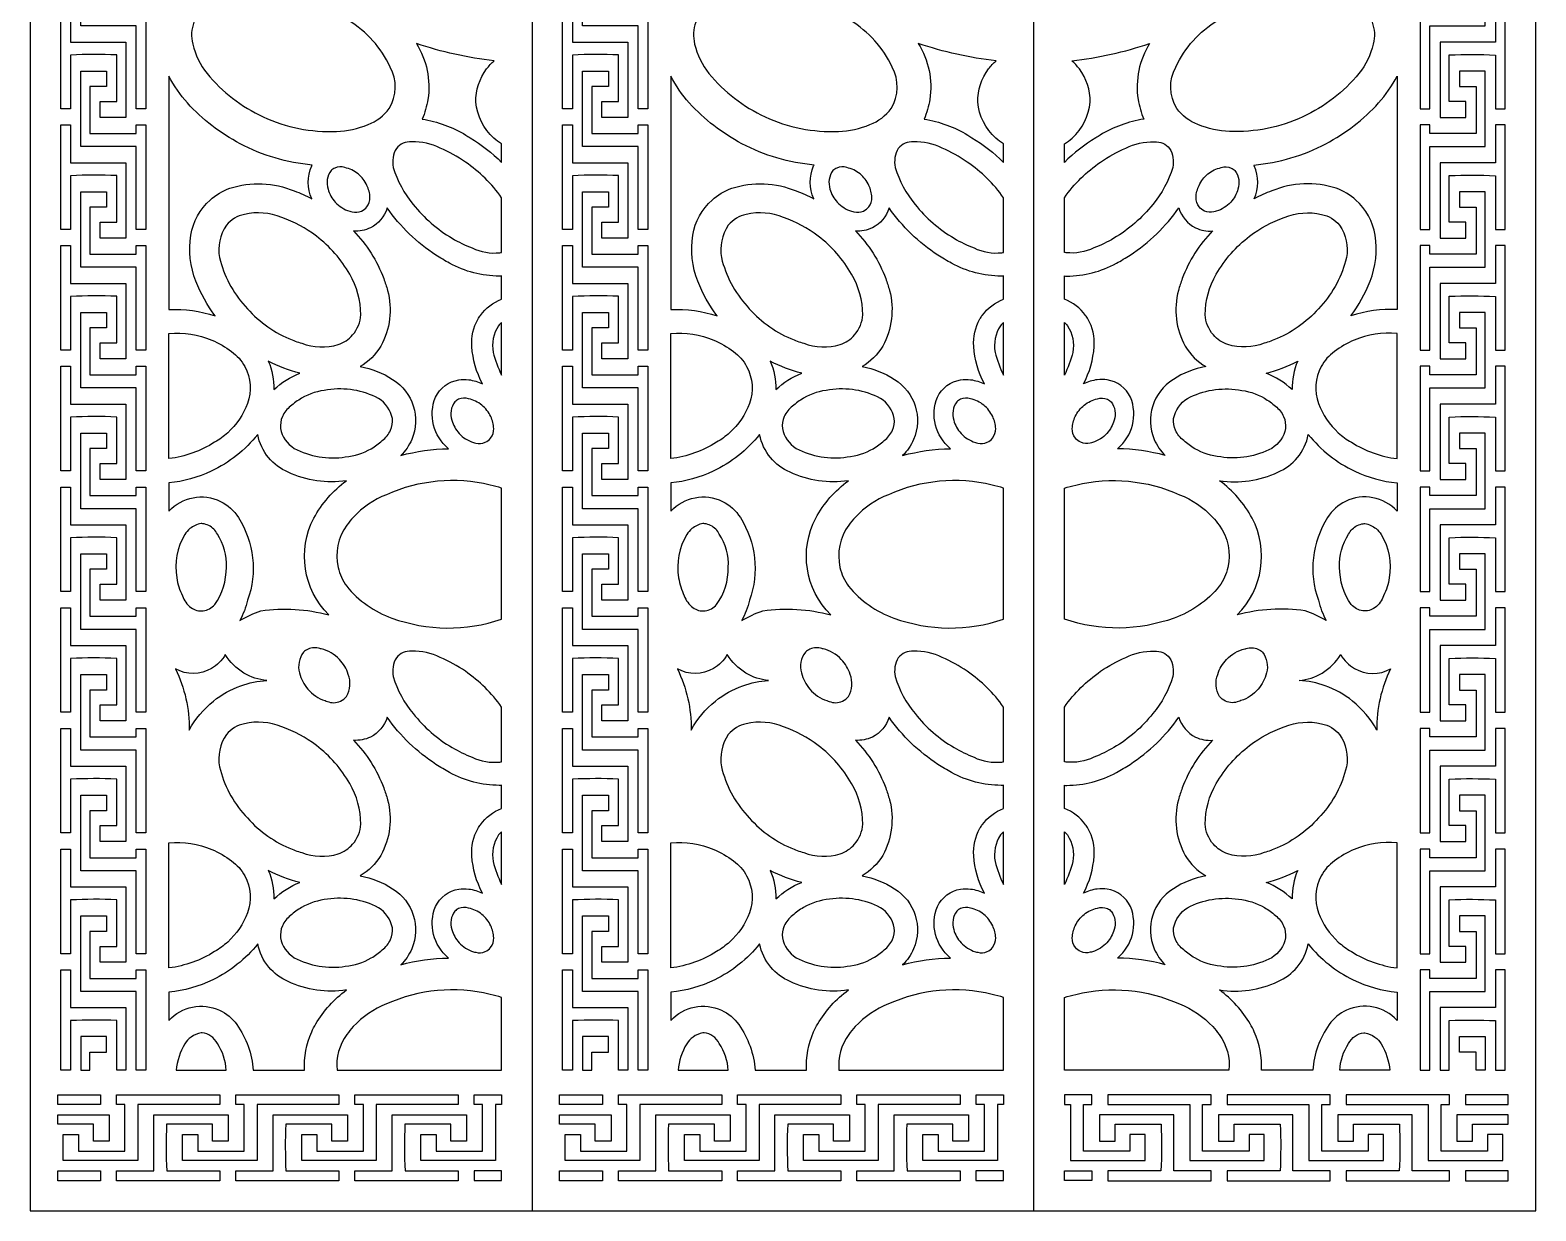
# Model space of a CAD drawing. Header units: millimetres. Extents: x -330 to 660, y -1000 to 1000.
# Drawn here: x -330 to 660, y -1000 to -224 of the extents above; entities that cross this region are included whole.
import ezdxf

# ---------------------------------------------------------------- set-up
doc = ezdxf.new("R2010")
doc.units = ezdxf.units.MM
doc.layers.add('Default', color=70, linetype='Continuous')

msp = doc.modelspace()

# ---------------------------------------------------------------- linework, layer by layer
at = {"layer": 'Default'}
for p, q in [((0, 1000), (0, -1000)), ((330, -1000), (330, 1000))]:
    msp.add_line(p, q, dxfattribs=at)
for points in [[(330, -1000), (660, -1000), (660, 1000), (330, 1000), (0, 1000), (-330, 1000), (-330, -1000), (0, -1000)], [(-296.75, -206.8), (-296.75, -171.37), (-279.73, -171.37), (-279.73, -181.56), (-290.69, -181.56), (-290.69, -212.44), (-260.31, -212.44), (-260.31, -206.8), (-253.95, -206.8), (-253.95, -275.54), (-260.31, -275.54), (-260.31, -221.03), (-296.75, -221.03)], [(33.25, -206.8), (33.25, -171.37), (50.27, -171.37), (50.27, -181.56), (39.31, -181.56), (39.31, -212.44), (69.69, -212.44), (69.69, -206.8), (76.05, -206.8), (76.05, -275.54), (69.69, -275.54), (69.69, -221.03), (33.25, -221.03)], [(626.75, -206.8), (626.75, -171.37), (609.73, -171.37), (609.73, -181.56), (620.69, -181.56), (620.69, -212.44), (590.31, -212.44), (590.31, -206.8), (583.95, -206.8), (583.95, -275.54), (590.31, -275.54), (590.31, -221.03), (626.75, -221.03)], [(-290.69, -291.78), (-260.31, -291.78), (-260.31, -286.14), (-253.95, -286.14), (-253.95, -354.88), (-260.31, -354.89), (-260.31, -300.37), (-296.75, -300.37), (-296.75, -250.71), (-279.73, -250.71), (-279.73, -260.9), (-290.69, -260.9)], [(39.31, -291.78), (69.69, -291.78), (69.69, -286.14), (76.05, -286.14), (76.05, -354.88), (69.69, -354.89), (69.69, -300.37), (33.25, -300.37), (33.25, -250.71), (50.27, -250.71), (50.27, -260.9), (39.31, -260.9)], [(620.69, -291.78), (590.31, -291.78), (590.31, -286.14), (583.95, -286.14), (583.95, -354.88), (590.31, -354.89), (590.31, -300.37), (626.75, -300.37), (626.75, -250.71), (609.73, -250.71), (609.73, -260.9), (620.69, -260.9)], [(-296.75, -444.82), (-296.75, -409.4), (-279.73, -409.4), (-279.73, -419.58), (-290.69, -419.58), (-290.69, -450.46), (-260.31, -450.46), (-260.31, -444.82), (-253.95, -444.82), (-253.95, -513.56), (-260.31, -513.56), (-260.31, -459.05), (-296.75, -459.05)], [(33.25, -444.82), (33.25, -409.4), (50.27, -409.4), (50.27, -419.58), (39.31, -419.58), (39.31, -450.46), (69.69, -450.46), (69.69, -444.82), (76.05, -444.82), (76.05, -513.56), (69.69, -513.56), (69.69, -459.05), (33.25, -459.05)], [(626.75, -444.82), (626.75, -409.4), (609.73, -409.4), (609.73, -419.58), (620.69, -419.58), (620.69, -450.46), (590.31, -450.46), (590.31, -444.82), (583.95, -444.82), (583.95, -513.56), (590.31, -513.56), (590.31, -459.05), (626.75, -459.05)], [(-296.75, -603.5), (-296.75, -568.08), (-279.73, -568.08), (-279.73, -578.26), (-290.69, -578.26), (-290.69, -609.15), (-260.31, -609.15), (-260.31, -603.5), (-253.95, -603.5), (-253.95, -672.24), (-260.31, -672.25), (-260.31, -617.74), (-296.75, -617.74)], [(33.25, -603.5), (33.25, -568.08), (50.27, -568.08), (50.27, -578.26), (39.31, -578.26), (39.31, -609.15), (69.69, -609.15), (69.69, -603.5), (76.05, -603.5), (76.05, -672.24), (69.69, -672.25), (69.69, -617.74), (33.25, -617.74)], [(626.75, -603.5), (626.75, -568.08), (609.73, -568.08), (609.73, -578.26), (620.69, -578.26), (620.69, -609.15), (590.31, -609.15), (590.31, -603.5), (583.95, -603.5), (583.95, -672.24), (590.31, -672.25), (590.31, -617.74), (626.75, -617.74)], [(-296.75, -682.84), (-296.75, -647.42), (-279.73, -647.42), (-279.73, -657.6), (-290.69, -657.6), (-290.69, -688.48), (-260.31, -688.48), (-260.31, -682.84), (-253.95, -682.84), (-253.95, -751.58), (-260.31, -751.58), (-260.31, -697.07), (-296.75, -697.07)], [(33.25, -682.84), (33.25, -647.42), (50.27, -647.42), (50.27, -657.6), (39.31, -657.6), (39.31, -688.48), (69.69, -688.48), (69.69, -682.84), (76.05, -682.84), (76.05, -751.58), (69.69, -751.58), (69.69, -697.07), (33.25, -697.07)], [(626.75, -682.84), (626.75, -647.42), (609.73, -647.42), (609.73, -657.6), (620.69, -657.6), (620.69, -688.48), (590.31, -688.48), (590.31, -682.84), (583.95, -682.84), (583.95, -751.58), (590.31, -751.58), (590.31, -697.07), (626.75, -697.07)], [(-290.69, -767.82), (-260.31, -767.82), (-260.31, -762.18), (-253.95, -762.18), (-253.95, -830.92), (-260.31, -830.93), (-260.31, -776.41), (-296.75, -776.41), (-296.75, -726.75), (-279.73, -726.75), (-279.73, -736.94), (-290.69, -736.94)], [(39.31, -767.82), (69.69, -767.82), (69.69, -762.18), (76.05, -762.18), (76.05, -830.92), (69.69, -830.93), (69.69, -776.41), (33.25, -776.41), (33.25, -726.75), (50.27, -726.75), (50.27, -736.94), (39.31, -736.94)], [(620.69, -767.82), (590.31, -767.82), (590.31, -762.18), (583.95, -762.18), (583.95, -830.92), (590.31, -830.93), (590.31, -776.41), (626.75, -776.41), (626.75, -726.75), (609.73, -726.75), (609.73, -736.94), (620.69, -736.94)], [(-290.69, -907.58), (-290.69, -895.62), (-279.73, -895.62), (-279.73, -885.44), (-296.75, -885.44), (-296.75, -907.58)], [(39.31, -907.58), (39.31, -895.62), (50.27, -895.62), (50.27, -885.44), (33.25, -885.44), (33.25, -907.58)], [(620.69, -907.58), (620.69, -895.62), (609.73, -895.62), (609.73, -885.44), (626.75, -885.44), (626.75, -907.58)], [(-311.85, -930.08), (-311.85, -923.64), (-283.66, -923.64), (-283.66, -930.08)], [(-194.83, -966.98), (-229.82, -966.98), (-229.82, -949.74), (-219.76, -949.74), (-219.76, -960.84), (-189.26, -960.84), (-189.26, -930.08), (-194.83, -930.08), (-194.83, -923.64), (-126.93, -923.64), (-126.93, -930.08), (-180.77, -930.08), (-180.77, -966.98)], [(-20, -923.64), (-20, -930.08), (-24.04, -930.08), (-24.04, -966.98), (-38.1, -966.98), (-73.09, -966.98), (-73.09, -949.74), (-63.03, -949.74), (-63.03, -960.84), (-32.53, -960.84), (-32.53, -930.08), (-38.1, -930.08), (-38.1, -923.64)], [(18.15, -930.08), (18.15, -923.64), (46.34, -923.64), (46.34, -930.08)], [(135.17, -966.98), (100.18, -966.98), (100.18, -949.74), (110.24, -949.74), (110.24, -960.84), (140.74, -960.84), (140.74, -930.08), (135.17, -930.08), (135.17, -923.64), (203.07, -923.64), (203.07, -930.08), (149.23, -930.08), (149.23, -966.98)], [(310, -923.64), (310, -930.08), (305.96, -930.08), (305.96, -966.98), (291.9, -966.98), (256.91, -966.98), (256.91, -949.74), (266.97, -949.74), (266.97, -960.84), (297.47, -960.84), (297.47, -930.08), (291.9, -930.08), (291.9, -923.64)], [(350, -923.64), (350, -930.08), (354.04, -930.08), (354.04, -966.98), (368.1, -966.98), (403.09, -966.98), (403.09, -949.74), (393.03, -949.74), (393.03, -960.84), (362.53, -960.84), (362.53, -930.08), (368.1, -930.08), (368.1, -923.64)], [(524.83, -966.98), (559.82, -966.98), (559.82, -949.74), (549.76, -949.74), (549.76, -960.84), (519.26, -960.84), (519.26, -930.08), (524.83, -930.08), (524.83, -923.64), (456.93, -923.64), (456.93, -930.08), (510.77, -930.08), (510.77, -966.98)], [(641.85, -930.08), (641.85, -923.64), (613.66, -923.64), (613.66, -930.08)], [(-311.85, -943.01), (-311.85, -936.81), (-278.08, -936.81), (-278.08, -954.11), (-288.43, -954.11), (-288.43, -943.01)], [(18.15, -943.01), (18.15, -936.81), (51.92, -936.81), (51.92, -954.11), (41.57, -954.11), (41.57, -943.01)], [(641.85, -943.01), (641.85, -936.81), (608.08, -936.81), (608.08, -954.11), (618.43, -954.11), (618.43, -943.01)], [(-311.85, -980.26), (-311.85, -973.71), (-283.66, -973.71), (-283.66, -980.26)], [(-20, -973.71), (-38.11, -973.71), (-38.11, -980), (-20, -980), (-20, -973.92)], [(18.15, -980.26), (18.15, -973.71), (46.34, -973.71), (46.34, -980.26)], [(310, -973.71), (291.89, -973.71), (291.89, -980), (310, -980), (310, -973.92)], [(350, -973.71), (368.11, -973.71), (368.11, -980), (350, -980), (350, -973.92)], [(641.85, -980.26), (641.85, -973.71), (613.66, -973.71), (613.66, -980.26)]]:
    msp.add_lwpolyline(points, close=True, dxfattribs=at)
for points in [[(-303.4, -206.8), (-303.4, -231.63), (-266.96, -231.63), (-266.96, -281.19), (-284.04, -281.19), (-284.04, -270.72), (-273.08, -270.72), (-273.08, -240.12, 0.023688), (-303.4, -240.22), (-303.4, -275.54), (-309.87, -275.54), (-309.87, -206.8)], [(-222.32, -218.5, 0.147792), (-223.12, -232.95, 0.10963), (-213.67, -252.38, 0.111662), (-176.82, -280.77, 0.119361), (-128.52, -290.41, 0.085934), (-107.82, -285.92, 0.140588), (-93.89, -275.37, 0.265152), (-93.18, -248.06, 0.144246), (-120.67, -217.4, 0.191064), (-195.11, -199.94, 0.159096), (-218.4, -212, 0.083826)], [(26.6, -206.8), (26.6, -231.63), (63.04, -231.63), (63.04, -281.19), (45.96, -281.19), (45.96, -270.72), (56.92, -270.72), (56.92, -240.12, 0.023688), (26.6, -240.22), (26.6, -275.54), (20.13, -275.54), (20.13, -206.8)], [(107.68, -218.5, 0.147792), (106.88, -232.95, 0.10963), (116.33, -252.38, 0.111662), (153.18, -280.77, 0.119361), (201.48, -290.41, 0.085934), (222.18, -285.92, 0.140588), (236.11, -275.37, 0.265152), (236.82, -248.06, 0.144246), (209.33, -217.4, 0.191064), (134.89, -199.94, 0.159096), (111.6, -212, 0.083826)], [(552.32, -218.5, -0.147792), (553.12, -232.95, -0.10963), (543.67, -252.38, -0.111662), (506.82, -280.77, -0.119361), (458.52, -290.41, -0.085934), (437.82, -285.92, -0.140588), (423.89, -275.37, -0.265152), (423.18, -248.06, -0.144246), (450.67, -217.4, -0.191064), (525.11, -199.94, -0.159096), (548.4, -212, -0.083826)], [(633.4, -206.8), (633.4, -231.63), (596.96, -231.63), (596.96, -281.19), (614.04, -281.19), (614.04, -270.72), (603.08, -270.72), (603.08, -240.12, -0.023688), (633.4, -240.22), (633.4, -275.54), (639.87, -275.54), (639.87, -206.8)], [(-20, -298.54, -0.044932), (-25.06, -294.81, -0.191412), (-36.93, -271.16, -0.166165), (-29.84, -249.31, -0.051539), (-24.88, -243.95, -0.054096), (-76.07, -232.59, -0.180954), (-68.49, -269.35, -0.063272), (-72.26, -282.36, -0.098901), (-43.46, -292.86, 0.011905), (-40.74, -294.52, -0.061138), (-20, -310.73)], [(310, -298.54, -0.044932), (304.94, -294.81, -0.191412), (293.07, -271.16, -0.166165), (300.16, -249.31, -0.051539), (305.12, -243.95, -0.054096), (253.93, -232.59, -0.180954), (261.51, -269.35, -0.063272), (257.74, -282.36, -0.098901), (286.54, -292.86, 0.011905), (289.26, -294.52, -0.061138), (310, -310.73)], [(350, -298.54, 0.044932), (355.06, -294.81, 0.191412), (366.93, -271.16, 0.166165), (359.84, -249.31, 0.051539), (354.88, -243.95, 0.054096), (406.07, -232.59, 0.180954), (398.49, -269.35, 0.063272), (402.26, -282.36, 0.098901), (373.46, -292.86, -0.011905), (370.74, -294.52, 0.061138), (350, -310.73)], [(-144.53, -312.49, -0.098971), (-191.98, -298.46, -0.086372), (-226.61, -271.7, -0.063307), (-238.69, -254.11), (-238.69, -407.46, -0.09385), (-208.29, -411.68, -0.072336), (-220.95, -388.92, -0.134119), (-224.31, -358.62, -0.170366), (-211.68, -335.5, -0.096821), (-198.72, -327.72, -0.176711), (-156.38, -329.46, -0.034327), (-144.81, -334.69, -0.209109), (-144.85, -313.08, -0.017416)], [(185.47, -312.49, -0.098971), (138.02, -298.46, -0.086372), (103.39, -271.7, -0.063307), (91.31, -254.11), (91.31, -407.46, -0.09385), (121.71, -411.68, -0.072336), (109.05, -388.92, -0.134119), (105.69, -358.62, -0.170366), (118.32, -335.5, -0.096821), (131.28, -327.72, -0.176711), (173.62, -329.46, -0.034327), (185.19, -334.69, -0.209109), (185.15, -313.08, -0.017416)], [(474.53, -312.49, 0.098971), (521.98, -298.46, 0.086372), (556.61, -271.7, 0.063307), (568.69, -254.11), (568.69, -407.46, 0.09385), (538.29, -411.68, 0.072336), (550.95, -388.92, 0.134119), (554.31, -358.62, 0.170366), (541.68, -335.5, 0.096821), (528.72, -327.72, 0.176711), (486.38, -329.46, 0.034327), (474.81, -334.69, 0.209109), (474.85, -313.08, 0.017416)], [(-303.4, -286.14), (-303.4, -310.97), (-266.96, -310.97), (-266.96, -360.53), (-284.04, -360.53), (-284.04, -350.06), (-273.08, -350.06), (-273.08, -319.46, 0.024201), (-303.4, -319.56), (-303.4, -354.89), (-309.87, -354.89), (-309.87, -286.14)], [(26.6, -286.14), (26.6, -310.97), (63.04, -310.97), (63.04, -360.53), (45.96, -360.53), (45.96, -350.06), (56.92, -350.06), (56.92, -319.46, 0.024201), (26.6, -319.56), (26.6, -354.89), (20.13, -354.89), (20.13, -286.14)], [(633.4, -286.14), (633.4, -310.97), (596.96, -310.97), (596.96, -360.53), (614.04, -360.53), (614.04, -350.06), (603.08, -350.06), (603.08, -319.46, -0.024201), (633.4, -319.56), (633.4, -354.89), (639.87, -354.89), (639.87, -286.14)], [(-20, -333.97, 0.088052), (-43.82, -310.51, 0.049457), (-60.31, -301.44, 0.130043), (-79.18, -297.32, 0.250963), (-89.2, -301.61, 0.187928), (-91.21, -314.02, 0.102969), (-78.13, -338.34, 0.093137), (-52.49, -360.66, 0.039587), (-39.4, -367, 0.141277), (-21.13, -370.14, 0.024424), (-20, -370.01)], [(310, -333.97, 0.088052), (286.18, -310.51, 0.049457), (269.69, -301.44, 0.130043), (250.82, -297.32, 0.250963), (240.8, -301.61, 0.187928), (238.79, -314.02, 0.102969), (251.87, -338.34, 0.093137), (277.51, -360.66, 0.039587), (290.6, -367, 0.141277), (308.87, -370.14, 0.024424), (310, -370.01)], [(350, -333.97, -0.088052), (373.82, -310.51, -0.049457), (390.31, -301.44, -0.130043), (409.18, -297.32, -0.250963), (419.2, -301.61, -0.187928), (421.21, -314.02, -0.102969), (408.13, -338.34, -0.093137), (382.49, -360.66, -0.039587), (369.4, -367, -0.141277), (351.13, -370.14, -0.024424), (350, -370.01)], [(-132.15, -316.15, 0.242525), (-134.1, -328.3, 0.118196), (-129.33, -336.92, 0.136033), (-119.9, -342.84, 0.019584), (-118.33, -343.24, 0.172847), (-112.12, -342.74, 0.119809), (-108.61, -340.01, 0.177657), (-106.54, -333.74, 0.095813), (-108.52, -325.85, 0.114073), (-114.36, -318.36, 0.118195), (-123.12, -314.16, 0.189958), (-129.64, -314.47, 0.084166)], [(197.85, -316.15, 0.242525), (195.9, -328.3, 0.118196), (200.67, -336.92, 0.136033), (210.1, -342.84, 0.019584), (211.67, -343.24, 0.172847), (217.88, -342.74, 0.119809), (221.39, -340.01, 0.177657), (223.46, -333.74, 0.095813), (221.48, -325.85, 0.114073), (215.64, -318.36, 0.118195), (206.88, -314.16, 0.189958), (200.36, -314.47, 0.084166)], [(462.15, -316.15, -0.242525), (464.1, -328.3, -0.118196), (459.33, -336.92, -0.136033), (449.9, -342.84, -0.019584), (448.33, -343.24, -0.172847), (442.12, -342.74, -0.119809), (438.61, -340.01, -0.177657), (436.54, -333.74, -0.095813), (438.52, -325.85, -0.114073), (444.36, -318.36, -0.118195), (453.12, -314.16, -0.189958), (459.64, -314.47, -0.084166)], [(-296.75, -379.71), (-296.75, -330.06, -0.000576), (-279.73, -330.05), (-279.73, -340.24), (-290.69, -340.24), (-290.69, -371.12), (-260.31, -371.12), (-260.31, -365.48), (-253.95, -365.47), (-253.95, -434.22), (-260.31, -434.22), (-260.31, -379.72)], [(33.25, -379.71), (33.25, -330.06, -0.000576), (50.27, -330.05), (50.27, -340.24), (39.31, -340.24), (39.31, -371.12), (69.69, -371.12), (69.69, -365.48), (76.05, -365.47), (76.05, -434.22), (69.69, -434.22), (69.69, -379.72)], [(626.75, -379.71), (626.75, -330.06, 0.000576), (609.73, -330.05), (609.73, -340.24), (620.69, -340.24), (620.69, -371.12), (590.31, -371.12), (590.31, -365.48), (583.95, -365.47), (583.95, -434.22), (590.31, -434.22), (590.31, -379.72)], [(-200.99, -352.05, 0.194216), (-205.46, -373.38, 0.125367), (-188.66, -405.22, 0.11575), (-159.82, -426.61, 0.028568), (-151.37, -429.7, 0.169105), (-127.46, -430.49, 0.132815), (-117.97, -424.16, 0.165425), (-112.52, -410.88, 0.129819), (-119.89, -384.29, 0.101469), (-141.81, -359.26, 0.079142), (-164.61, -347.06, 0.160211), (-189.15, -344.97, 0.171787)], [(-20, -385.44, -0.014234), (-21.51, -385.49, -0.126698), (-54.16, -377.1, -0.019652), (-63.21, -371.67, -0.094778), (-95.24, -340.74, -0.207663), (-106.23, -353.72, -0.136774), (-117.41, -355.83, -0.1045), (-97.49, -387.18, -0.024673), (-94.98, -394.94, -0.192577), (-99.46, -431.6, -0.122936), (-112.98, -445.03, -0.100902), (-91.66, -453.42, -0.370491), (-79.13, -492.97, -0.10172), (-86.35, -503.42, -0.061015), (-54.91, -498.97, -0.326656), (-63.47, -465.07, -0.241656), (-48.2, -453.69, -0.074424), (-41.63, -453.63, -0.077704), (-32.58, -456.31, -0.106792), (-39.55, -431.79, -0.155267), (-35.48, -413.67, -0.024515), (-33.99, -411.36, -0.14692), (-20, -400.68)], [(129.01, -352.05, 0.194216), (124.54, -373.38, 0.125367), (141.34, -405.22, 0.11575), (170.18, -426.61, 0.028568), (178.63, -429.7, 0.169105), (202.54, -430.49, 0.132815), (212.03, -424.16, 0.165425), (217.48, -410.88, 0.129819), (210.11, -384.29, 0.101469), (188.19, -359.26, 0.079142), (165.39, -347.06, 0.160211), (140.85, -344.97, 0.171787)], [(310, -385.44, -0.014234), (308.49, -385.49, -0.126698), (275.84, -377.1, -0.019652), (266.79, -371.67, -0.094778), (234.76, -340.74, -0.207663), (223.77, -353.72, -0.136774), (212.59, -355.83, -0.1045), (232.51, -387.18, -0.024673), (235.02, -394.94, -0.192577), (230.54, -431.6, -0.122936), (217.02, -445.03, -0.100902), (238.34, -453.42, -0.370491), (250.87, -492.97, -0.10172), (243.65, -503.42, -0.061015), (275.09, -498.97, -0.326656), (266.53, -465.07, -0.241656), (281.8, -453.69, -0.074424), (288.37, -453.63, -0.077704), (297.42, -456.31, -0.106792), (290.45, -431.79, -0.155267), (294.52, -413.67, -0.024515), (296.01, -411.36, -0.14692), (310, -400.68)], [(350, -385.44, 0.014234), (351.51, -385.49, 0.126698), (384.16, -377.1, 0.019652), (393.21, -371.67, 0.094778), (425.24, -340.74, 0.207663), (436.23, -353.72, 0.136774), (447.41, -355.83, 0.1045), (427.49, -387.18, 0.024673), (424.98, -394.94, 0.192577), (429.46, -431.6, 0.122936), (442.98, -445.03, 0.100902), (421.66, -453.42, 0.370491), (409.13, -492.97, 0.10172), (416.35, -503.42, 0.061015), (384.91, -498.97, 0.326656), (393.47, -465.07, 0.241656), (378.2, -453.69, 0.074424), (371.63, -453.63, 0.077704), (362.58, -456.31, 0.106792), (369.55, -431.79, 0.155267), (365.48, -413.67, 0.024515), (363.99, -411.36, 0.14692), (350, -400.68)], [(530.99, -352.05, -0.194216), (535.46, -373.38, -0.125367), (518.66, -405.22, -0.11575), (489.82, -426.61, -0.028568), (481.37, -429.7, -0.169105), (457.46, -430.49, -0.132815), (447.97, -424.16, -0.165425), (442.52, -410.88, -0.129819), (449.89, -384.29, -0.101469), (471.81, -359.26, -0.079142), (494.61, -347.06, -0.160211), (519.15, -344.97, -0.171787)], [(-303.4, -365.47), (-303.4, -390.3), (-266.96, -390.3), (-266.96, -439.87, -0.00025), (-284.04, -439.87), (-284.04, -429.4), (-273.08, -429.4), (-273.08, -398.8, 0.024201), (-303.4, -398.9), (-303.4, -434.22), (-309.87, -434.22), (-309.87, -365.48)], [(26.6, -365.47), (26.6, -390.3), (63.04, -390.3), (63.04, -439.87, -0.00025), (45.96, -439.87), (45.96, -429.4), (56.92, -429.4), (56.92, -398.8, 0.024201), (26.6, -398.9), (26.6, -434.22), (20.13, -434.22), (20.13, -365.48)], [(633.4, -365.47), (633.4, -390.3), (596.96, -390.3), (596.96, -439.87, 0.00025), (614.04, -439.87), (614.04, -429.4), (603.08, -429.4), (603.08, -398.8, -0.024201), (633.4, -398.9), (633.4, -434.22), (639.87, -434.22), (639.87, -365.48)], [(-238.69, -505.51), (-238.69, -423.3, -0.121075), (-210.56, -427.64, -0.062765), (-197.52, -435.11, -0.11205), (-188.89, -444.97, -0.212071), (-187.01, -469.24, -0.119255), (-200.07, -488.47, -0.054221), (-208.7, -494.73, -0.109384)], [(-20, -416.07, 0.043918), (-22.05, -418.1, 0.19179), (-25.54, -435.63, 0.052964), (-20, -450.65)], [(91.31, -505.51), (91.31, -423.3, -0.121075), (119.44, -427.64, -0.062765), (132.48, -435.11, -0.11205), (141.11, -444.97, -0.212071), (142.99, -469.24, -0.119255), (129.93, -488.47, -0.054221), (121.3, -494.73, -0.109384)], [(310, -416.07, 0.043918), (307.95, -418.1, 0.19179), (304.46, -435.63, 0.052964), (310, -450.65)], [(350, -416.07, -0.043918), (352.05, -418.1, -0.19179), (355.54, -435.63, -0.052964), (350, -450.65)], [(568.69, -505.51), (568.69, -423.3, 0.121075), (540.56, -427.64, 0.062765), (527.52, -435.11, 0.11205), (518.89, -444.97, 0.212071), (517.01, -469.24, 0.119255), (530.07, -488.47, 0.054221), (538.7, -494.73, 0.109384)], [(-303.4, -444.82), (-303.4, -469.65), (-266.96, -469.65), (-266.96, -519.21), (-284.04, -519.21), (-284.04, -508.74), (-273.08, -508.74), (-273.08, -478.14, 0.023688), (-303.4, -478.24), (-303.4, -513.56), (-309.87, -513.56), (-309.87, -444.82)], [(-169.72, -460.16, -0.094355), (-152.71, -449.31, -0.060994), (-173.4, -441.39, -0.108226)], [(26.6, -444.82), (26.6, -469.65), (63.04, -469.65), (63.04, -519.21), (45.96, -519.21), (45.96, -508.74), (56.92, -508.74), (56.92, -478.14, 0.023688), (26.6, -478.24), (26.6, -513.56), (20.13, -513.56), (20.13, -444.82)], [(160.28, -460.16, -0.094355), (177.29, -449.31, -0.060994), (156.6, -441.39, -0.108226)], [(499.72, -460.16, 0.094355), (482.71, -449.31, 0.060994), (503.4, -441.39, 0.108226)], [(633.4, -444.82), (633.4, -469.65), (596.96, -469.65), (596.96, -519.21), (614.04, -519.21), (614.04, -508.74), (603.08, -508.74), (603.08, -478.14, -0.023688), (633.4, -478.24), (633.4, -513.56), (639.87, -513.56), (639.87, -444.82)], [(-91.81, -479.1, 0.204458), (-100.9, -465.94, 0.162115), (-134.46, -460.35, 0.109585), (-151.52, -465.78, 0.053714), (-158.73, -471.08, 0.136478), (-164.17, -477.89, 0.120787), (-165.43, -485.64, 0.204458), (-156.34, -498.79, 0.162115), (-122.78, -504.39, 0.109585), (-105.72, -498.95, 0.053714), (-98.52, -493.66, 0.136478), (-93.08, -486.84, 0.120787)], [(238.19, -479.1, 0.204458), (229.1, -465.94, 0.162115), (195.54, -460.35, 0.109585), (178.48, -465.78, 0.053714), (171.27, -471.08, 0.136478), (165.83, -477.89, 0.120787), (164.57, -485.64, 0.204458), (173.66, -498.79, 0.162115), (207.22, -504.39, 0.109585), (224.28, -498.95, 0.053714), (231.48, -493.66, 0.136478), (236.92, -486.84, 0.120787)], [(421.81, -479.1, -0.204458), (430.9, -465.94, -0.162115), (464.46, -460.35, -0.109585), (481.52, -465.78, -0.053714), (488.73, -471.08, -0.136478), (494.17, -477.89, -0.120787), (495.43, -485.64, -0.204458), (486.34, -498.79, -0.162115), (452.78, -504.39, -0.109585), (435.72, -498.95, -0.053714), (428.52, -493.66, -0.136478), (423.08, -486.84, -0.120787)], [(-50.77, -468.14, 0.242525), (-52.73, -480.29, 0.118196), (-47.95, -488.91, 0.136033), (-38.53, -494.82, 0.019584), (-36.95, -495.23, 0.172847), (-30.74, -494.73, 0.119809), (-27.23, -492, 0.177657), (-25.16, -485.73, 0.095813), (-27.14, -477.84, 0.114073), (-32.98, -470.35, 0.118195), (-41.74, -466.15, 0.189958), (-48.27, -466.46, 0.084166)], [(279.23, -468.14, 0.242525), (277.27, -480.29, 0.118196), (282.05, -488.91, 0.136033), (291.47, -494.82, 0.019584), (293.05, -495.23, 0.172847), (299.26, -494.73, 0.119809), (302.77, -492, 0.177657), (304.84, -485.73, 0.095813), (302.86, -477.84, 0.114073), (297.02, -470.35, 0.118195), (288.26, -466.15, 0.189958), (281.73, -466.46, 0.084166)], [(380.77, -468.14, -0.242525), (382.73, -480.29, -0.118196), (377.95, -488.91, -0.136033), (368.53, -494.82, -0.019584), (366.95, -495.23, -0.172847), (360.74, -494.73, -0.119809), (357.23, -492, -0.177657), (355.16, -485.73, -0.095813), (357.14, -477.84, -0.114073), (362.98, -470.35, -0.118195), (371.74, -466.15, -0.189958), (378.27, -466.46, -0.084166)], [(-296.75, -538.4), (-296.75, -488.74, -0.000576), (-279.73, -488.73), (-279.73, -498.92), (-290.69, -498.92), (-290.69, -529.81), (-260.31, -529.81), (-260.31, -524.16), (-253.95, -524.16), (-253.95, -592.91), (-260.31, -592.91), (-260.31, -538.4)], [(-238.69, -521.48), (-238.69, -540.01, -0.332697), (-204.88, -533.61, -0.141083), (-193.05, -544.29, -0.232388), (-187.02, -598.64, -0.064757), (-192.15, -611.96, -0.043105), (-178.32, -605.46, -0.100788), (-133.65, -608.22, -0.327801), (-143.48, -544.64, -0.109656), (-122.02, -520, -0.147461), (-160.32, -514.44, -0.12162), (-173.23, -504.82, -0.124515), (-180.37, -489.67, -0.11404), (-210.91, -513.74, -0.084549)], [(33.25, -538.4), (33.25, -488.74, -0.000576), (50.27, -488.73), (50.27, -498.92), (39.31, -498.92), (39.31, -529.81), (69.69, -529.81), (69.69, -524.16), (76.05, -524.16), (76.05, -592.91), (69.69, -592.91), (69.69, -538.4)], [(91.31, -521.48), (91.31, -540.01, -0.332697), (125.12, -533.61, -0.141083), (136.95, -544.29, -0.232388), (142.98, -598.64, -0.064757), (137.85, -611.96, -0.043105), (151.68, -605.46, -0.100788), (196.35, -608.22, -0.327801), (186.52, -544.64, -0.109656), (207.98, -520, -0.147461), (169.68, -514.44, -0.12162), (156.77, -504.82, -0.124515), (149.63, -489.67, -0.11404), (119.09, -513.74, -0.084549)], [(568.69, -521.48), (568.69, -540.01, 0.332697), (534.88, -533.61, 0.141083), (523.05, -544.29, 0.232388), (517.02, -598.64, 0.064757), (522.15, -611.96, 0.043105), (508.32, -605.46, 0.100788), (463.65, -608.22, 0.327801), (473.48, -544.64, 0.109656), (452.02, -520, 0.147461), (490.32, -514.44, 0.12162), (503.23, -504.82, 0.124515), (510.37, -489.67, 0.11404), (540.91, -513.74, 0.084549)], [(626.75, -538.4), (626.75, -488.74, 0.000576), (609.73, -488.73), (609.73, -498.92), (620.69, -498.92), (620.69, -529.81), (590.31, -529.81), (590.31, -524.16), (583.95, -524.16), (583.95, -592.91), (590.31, -592.91), (590.31, -538.4)], [(-303.4, -524.16), (-303.4, -548.99), (-266.96, -548.99), (-266.96, -598.55), (-284.04, -598.55), (-284.04, -588.08), (-273.08, -588.08), (-273.08, -557.48, 0.023688), (-303.4, -557.58), (-303.4, -592.9), (-309.87, -592.9), (-309.87, -524.15)], [(-20, -524.89, 0.023169), (-27.56, -522.86, 0.165577), (-95.72, -529.19, 0.113816), (-117.5, -544.1, 0.022271), (-121.78, -549.3, 0.218276), (-127.54, -577, 0.101805), (-121.87, -589.4, 0.134854), (-92.11, -610.31, 0.171423), (-20, -611.01)], [(26.6, -524.16), (26.6, -548.99), (63.04, -548.99), (63.04, -598.55), (45.96, -598.55), (45.96, -588.08), (56.92, -588.08), (56.92, -557.48, 0.023688), (26.6, -557.58), (26.6, -592.9), (20.13, -592.9), (20.13, -524.15)], [(310, -524.89, 0.023169), (302.44, -522.86, 0.165577), (234.28, -529.19, 0.113816), (212.5, -544.1, 0.022271), (208.22, -549.3, 0.218276), (202.46, -577, 0.101805), (208.13, -589.4, 0.134854), (237.89, -610.31, 0.171423), (310, -611.01)], [(350, -524.89, -0.023169), (357.56, -522.86, -0.165577), (425.72, -529.19, -0.113816), (447.5, -544.1, -0.022271), (451.78, -549.3, -0.218276), (457.54, -577, -0.101805), (451.87, -589.4, -0.134854), (422.11, -610.31, -0.171423), (350, -611.01)], [(633.4, -524.16), (633.4, -548.99), (596.96, -548.99), (596.96, -598.55), (614.04, -598.55), (614.04, -588.08), (603.08, -588.08), (603.08, -557.48, -0.023688), (633.4, -557.58), (633.4, -592.9), (639.87, -592.9), (639.87, -524.15)], [(-217.64, -548.21, 0.128624), (-224.91, -551.52, 0.080584), (-228.32, -555.35, 0.174202), (-233.63, -583.81, 0.072941), (-229.89, -595.65, 0.157247), (-224.23, -603.36, 0.069241), (-220.45, -605.36, 0.178405), (-212.11, -604.22, 0.090068), (-208.66, -601.48, 0.157708), (-200.98, -576.94, 0.161408), (-206.88, -555.2, 0.169343), (-212.58, -549.43, 0.080784), (-216.48, -548.28, 0.032237)], [(112.36, -548.21, 0.128624), (105.09, -551.52, 0.080584), (101.68, -555.35, 0.174202), (96.37, -583.81, 0.072941), (100.11, -595.65, 0.157247), (105.77, -603.36, 0.069241), (109.55, -605.36, 0.178405), (117.89, -604.22, 0.090068), (121.34, -601.48, 0.157708), (129.02, -576.94, 0.161408), (123.12, -555.2, 0.169343), (117.42, -549.43, 0.080784), (113.52, -548.28, 0.032237)], [(547.64, -548.21, -0.128624), (554.91, -551.52, -0.080584), (558.32, -555.35, -0.174202), (563.63, -583.81, -0.072941), (559.89, -595.65, -0.157247), (554.23, -603.36, -0.069241), (550.45, -605.36, -0.178405), (542.11, -604.22, -0.090068), (538.66, -601.48, -0.157708), (530.98, -576.94, -0.161408), (536.88, -555.2, -0.169343), (542.58, -549.43, -0.080784), (546.48, -548.28, -0.032237)], [(-303.4, -603.5), (-303.4, -628.32), (-266.96, -628.32), (-266.96, -677.89), (-284.04, -677.89), (-284.04, -667.42), (-273.08, -667.42), (-273.08, -636.82, 0.024201), (-303.4, -636.92), (-303.4, -672.24), (-309.87, -672.24), (-309.87, -603.49)], [(26.6, -603.5), (26.6, -628.32), (63.04, -628.32), (63.04, -677.89), (45.96, -677.89), (45.96, -667.42), (56.92, -667.42), (56.92, -636.82, 0.024201), (26.6, -636.92), (26.6, -672.24), (20.13, -672.24), (20.13, -603.49)], [(633.4, -603.5), (633.4, -628.32), (596.96, -628.32), (596.96, -677.89), (614.04, -677.89), (614.04, -667.42), (603.08, -667.42), (603.08, -636.82, -0.024201), (633.4, -636.92), (633.4, -672.24), (639.87, -672.24), (639.87, -603.49)], [(-150.26, -632.76, 0.235581), (-152.89, -646.39, 0.117325), (-147.35, -657.04, 0.134991), (-136.1, -664.6, 0.01564), (-134.58, -665.05, 0.210589), (-125.92, -664.97, 0.11807), (-121.92, -661.86, 0.219847), (-120.83, -647.34, 0.114628), (-126.66, -637.51, 0.141262), (-138.58, -630.57, 0.008804), (-139.43, -630.37, 0.190705), (-147.28, -630.75, 0.083549)], [(-20, -668.77, 0.088053), (-43.83, -645.31, 0.049457), (-60.31, -636.24, 0.130043), (-79.18, -632.11, 0.250963), (-89.2, -636.41, 0.187928), (-91.21, -648.82, 0.102969), (-78.13, -673.14, 0.093137), (-52.49, -695.45, 0.039587), (-39.4, -701.8, 0.141277), (-21.13, -704.93, 0.024428), (-20, -704.8)], [(179.74, -632.76, 0.235581), (177.11, -646.39, 0.117325), (182.65, -657.04, 0.134991), (193.9, -664.6, 0.01564), (195.42, -665.05, 0.210589), (204.08, -664.97, 0.11807), (208.08, -661.86, 0.219847), (209.17, -647.34, 0.114628), (203.34, -637.51, 0.141262), (191.42, -630.57, 0.008804), (190.57, -630.37, 0.190705), (182.72, -630.75, 0.083549)], [(310, -668.77, 0.088053), (286.17, -645.31, 0.049457), (269.69, -636.24, 0.130043), (250.82, -632.11, 0.250963), (240.8, -636.41, 0.187928), (238.79, -648.82, 0.102969), (251.87, -673.14, 0.093137), (277.51, -695.45, 0.039587), (290.6, -701.8, 0.141277), (308.87, -704.93, 0.024428), (310, -704.8)], [(350, -668.77, -0.088053), (373.83, -645.31, -0.049457), (390.31, -636.24, -0.130043), (409.18, -632.11, -0.250963), (419.2, -636.41, -0.187928), (421.21, -648.82, -0.102969), (408.13, -673.14, -0.093137), (382.49, -695.45, -0.039587), (369.4, -701.8, -0.141277), (351.13, -704.93, -0.024428), (350, -704.8)], [(480.26, -632.76, -0.235581), (482.89, -646.39, -0.117325), (477.35, -657.04, -0.134991), (466.1, -664.6, -0.01564), (464.58, -665.05, -0.210589), (455.92, -664.97, -0.11807), (451.92, -661.86, -0.219847), (450.83, -647.34, -0.114628), (456.66, -637.51, -0.141262), (468.58, -630.57, -0.008804), (469.43, -630.37, -0.190705), (477.28, -630.75, -0.083549)], [(-201.66, -634.36, -0.132728), (-210.77, -643.44, -0.258843), (-234.46, -643.78, -0.117077), (-225.35, -683.98, -0.100616), (-209.43, -664.86, -0.083863), (-191.49, -654.85, -0.070956), (-174.47, -651.38, -0.110512), (-189.4, -646.44, -0.119296)], [(128.34, -634.36, -0.132728), (119.23, -643.44, -0.258843), (95.54, -643.78, -0.117077), (104.65, -683.98, -0.100616), (120.57, -664.86, -0.083863), (138.51, -654.85, -0.070956), (155.53, -651.38, -0.110512), (140.6, -646.44, -0.119296)], [(531.66, -634.36, 0.132728), (540.77, -643.44, 0.258843), (564.46, -643.78, 0.117077), (555.35, -683.98, 0.100616), (539.43, -664.86, 0.083863), (521.49, -654.85, 0.070956), (504.47, -651.38, 0.110512), (519.4, -646.44, 0.119296)], [(-303.4, -682.84), (-303.4, -707.67), (-266.96, -707.67), (-266.96, -757.23), (-284.04, -757.23), (-284.04, -746.76), (-273.08, -746.76), (-273.08, -716.16, 0.023688), (-303.4, -716.26), (-303.4, -751.58), (-309.87, -751.58), (-309.87, -682.84)], [(-200.99, -686.84, 0.194216), (-205.46, -708.18, 0.125367), (-188.66, -740.02, 0.11575), (-159.82, -761.41, 0.028568), (-151.37, -764.5, 0.169105), (-127.46, -765.28, 0.132815), (-117.97, -758.96, 0.165425), (-112.52, -745.68, 0.129819), (-119.89, -719.08, 0.101469), (-141.81, -694.05, 0.079142), (-164.61, -681.86, 0.160211), (-189.15, -679.77, 0.171787)], [(-20, -720.23, -0.014236), (-21.51, -720.28, -0.126698), (-54.16, -711.9, -0.019652), (-63.21, -706.46, -0.094778), (-95.24, -675.54, -0.207663), (-106.23, -688.51, -0.136774), (-117.41, -690.63, -0.1045), (-97.49, -721.98, -0.024673), (-94.98, -729.74, -0.192577), (-99.46, -766.4, -0.122936), (-112.98, -779.83, -0.100902), (-91.66, -788.22, -0.370491), (-79.13, -827.77, -0.10172), (-86.35, -838.21, -0.061015), (-54.91, -833.77, -0.326656), (-63.47, -799.86, -0.241656), (-48.21, -788.49, -0.074424), (-41.63, -788.43, -0.077704), (-32.58, -791.11, -0.106792), (-39.55, -766.58, -0.155267), (-35.48, -748.46, -0.024515), (-33.99, -746.16, -0.146922), (-20, -735.47)], [(26.6, -682.84), (26.6, -707.67), (63.04, -707.67), (63.04, -757.23), (45.96, -757.23), (45.96, -746.76), (56.92, -746.76), (56.92, -716.16, 0.023688), (26.6, -716.26), (26.6, -751.58), (20.13, -751.58), (20.13, -682.84)], [(129.01, -686.84, 0.194216), (124.54, -708.18, 0.125367), (141.34, -740.02, 0.11575), (170.18, -761.41, 0.028568), (178.63, -764.5, 0.169105), (202.54, -765.28, 0.132815), (212.03, -758.96, 0.165425), (217.48, -745.68, 0.129819), (210.11, -719.08, 0.101469), (188.19, -694.05, 0.079142), (165.39, -681.86, 0.160211), (140.85, -679.77, 0.171787)], [(310, -720.23, -0.014236), (308.49, -720.28, -0.126698), (275.84, -711.9, -0.019652), (266.79, -706.46, -0.094778), (234.76, -675.54, -0.207663), (223.77, -688.51, -0.136774), (212.59, -690.63, -0.1045), (232.51, -721.98, -0.024673), (235.02, -729.74, -0.192577), (230.54, -766.4, -0.122936), (217.02, -779.83, -0.100902), (238.34, -788.22, -0.370491), (250.87, -827.77, -0.10172), (243.65, -838.21, -0.061015), (275.09, -833.77, -0.326656), (266.53, -799.86, -0.241656), (281.79, -788.49, -0.074424), (288.37, -788.43, -0.077704), (297.42, -791.11, -0.106792), (290.45, -766.58, -0.155267), (294.52, -748.46, -0.024515), (296.01, -746.16, -0.146922), (310, -735.47)], [(350, -720.23, 0.014236), (351.51, -720.28, 0.126698), (384.16, -711.9, 0.019652), (393.21, -706.46, 0.094778), (425.24, -675.54, 0.207663), (436.23, -688.51, 0.136774), (447.41, -690.63, 0.1045), (427.49, -721.98, 0.024673), (424.98, -729.74, 0.192577), (429.46, -766.4, 0.122936), (442.98, -779.83, 0.100902), (421.66, -788.22, 0.370491), (409.13, -827.77, 0.10172), (416.35, -838.21, 0.061015), (384.91, -833.77, 0.326656), (393.47, -799.86, 0.241656), (378.21, -788.49, 0.074424), (371.63, -788.43, 0.077704), (362.58, -791.11, 0.106792), (369.55, -766.58, 0.155267), (365.48, -748.46, 0.024515), (363.99, -746.16, 0.146922), (350, -735.47)], [(530.99, -686.84, -0.194216), (535.46, -708.18, -0.125367), (518.66, -740.02, -0.11575), (489.82, -761.41, -0.028568), (481.37, -764.5, -0.169105), (457.46, -765.28, -0.132815), (447.97, -758.96, -0.165425), (442.52, -745.68, -0.129819), (449.89, -719.08, -0.101469), (471.81, -694.05, -0.079142), (494.61, -681.86, -0.160211), (519.15, -679.77, -0.171787)], [(633.4, -682.84), (633.4, -707.67), (596.96, -707.67), (596.96, -757.23), (614.04, -757.23), (614.04, -746.76), (603.08, -746.76), (603.08, -716.16, -0.023688), (633.4, -716.26), (633.4, -751.58), (639.87, -751.58), (639.87, -682.84)], [(-20, -750.87, 0.043922), (-22.05, -752.9, 0.19179), (-25.54, -770.42, 0.052966), (-20, -785.45)], [(310, -750.87, 0.043922), (307.95, -752.9, 0.19179), (304.46, -770.42, 0.052966), (310, -785.45)], [(350, -750.87, -0.043922), (352.05, -752.9, -0.19179), (355.54, -770.42, -0.052966), (350, -785.45)], [(-303.4, -762.18), (-303.4, -787.01), (-266.96, -787.01), (-266.96, -836.57), (-284.04, -836.57), (-284.04, -826.1), (-273.08, -826.1), (-273.08, -795.5, 0.024201), (-303.4, -795.61), (-303.4, -830.93), (-309.87, -830.93), (-309.87, -762.18)], [(-238.69, -840.31), (-238.69, -758.1, -0.121075), (-210.56, -762.44, -0.062765), (-197.52, -769.9, -0.11205), (-188.89, -779.77, -0.212071), (-187.01, -804.04, -0.119255), (-200.07, -823.26, -0.054221), (-208.7, -829.52, -0.109384)], [(26.6, -762.18), (26.6, -787.01), (63.04, -787.01), (63.04, -836.57), (45.96, -836.57), (45.96, -826.1), (56.92, -826.1), (56.92, -795.5, 0.024201), (26.6, -795.61), (26.6, -830.93), (20.13, -830.93), (20.13, -762.18)], [(91.31, -840.31), (91.31, -758.1, -0.121075), (119.44, -762.44, -0.062765), (132.48, -769.9, -0.11205), (141.11, -779.77, -0.212071), (142.99, -804.04, -0.119255), (129.93, -823.26, -0.054221), (121.3, -829.52, -0.109384)], [(568.69, -840.31), (568.69, -758.1, 0.121075), (540.56, -762.44, 0.062765), (527.52, -769.9, 0.11205), (518.89, -779.77, 0.212071), (517.01, -804.04, 0.119255), (530.07, -823.26, 0.054221), (538.7, -829.52, 0.109384)], [(633.4, -762.18), (633.4, -787.01), (596.96, -787.01), (596.96, -836.57), (614.04, -836.57), (614.04, -826.1), (603.08, -826.1), (603.08, -795.5, -0.024201), (633.4, -795.61), (633.4, -830.93), (639.87, -830.93), (639.87, -762.18)], [(-169.72, -794.95, -0.094355), (-152.71, -784.11, -0.060994), (-173.4, -776.19, -0.108226)], [(160.28, -794.95, -0.094355), (177.29, -784.11, -0.060994), (156.6, -776.19, -0.108226)], [(499.72, -794.95, 0.094355), (482.71, -784.11, 0.060994), (503.4, -776.19, 0.108226)], [(-91.81, -813.89, 0.204458), (-100.91, -800.74, 0.162115), (-134.47, -795.15, 0.109585), (-151.52, -800.58, 0.053714), (-158.73, -805.87, 0.136478), (-164.17, -812.69, 0.120787), (-165.43, -820.43, 0.204458), (-156.34, -833.59, 0.162115), (-122.78, -839.18, 0.109585), (-105.72, -833.75, 0.053714), (-98.52, -828.46, 0.136478), (-93.08, -821.64, 0.120787)], [(-50.77, -802.94, 0.242525), (-52.73, -815.09, 0.118196), (-47.95, -823.71, 0.136033), (-38.53, -829.62, 0.019584), (-36.95, -830.02, 0.172847), (-30.74, -829.53, 0.119809), (-27.23, -826.8, 0.177657), (-25.16, -820.52, 0.095813), (-27.14, -812.63, 0.114073), (-32.98, -805.14, 0.118195), (-41.74, -800.94, 0.189958), (-48.27, -801.25, 0.084166)], [(238.19, -813.89, 0.204458), (229.09, -800.74, 0.162115), (195.53, -795.15, 0.109585), (178.48, -800.58, 0.053714), (171.27, -805.87, 0.136478), (165.83, -812.69, 0.120787), (164.57, -820.43, 0.204458), (173.66, -833.59, 0.162115), (207.22, -839.18, 0.109585), (224.28, -833.75, 0.053714), (231.48, -828.46, 0.136478), (236.92, -821.64, 0.120787)], [(279.23, -802.94, 0.242525), (277.27, -815.09, 0.118196), (282.05, -823.71, 0.136033), (291.47, -829.62, 0.019584), (293.05, -830.02, 0.172847), (299.26, -829.53, 0.119809), (302.77, -826.8, 0.177657), (304.84, -820.52, 0.095813), (302.86, -812.63, 0.114073), (297.02, -805.14, 0.118195), (288.26, -800.94, 0.189958), (281.73, -801.25, 0.084166)], [(380.77, -802.94, -0.242525), (382.73, -815.09, -0.118196), (377.95, -823.71, -0.136033), (368.53, -829.62, -0.019584), (366.95, -830.02, -0.172847), (360.74, -829.53, -0.119809), (357.23, -826.8, -0.177657), (355.16, -820.52, -0.095813), (357.14, -812.63, -0.114073), (362.98, -805.14, -0.118195), (371.74, -800.94, -0.189958), (378.27, -801.25, -0.084166)], [(421.81, -813.89, -0.204458), (430.91, -800.74, -0.162115), (464.47, -795.15, -0.109585), (481.52, -800.58, -0.053714), (488.73, -805.87, -0.136478), (494.17, -812.69, -0.120787), (495.43, -820.43, -0.204458), (486.34, -833.59, -0.162115), (452.78, -839.18, -0.109585), (435.72, -833.75, -0.053714), (428.52, -828.46, -0.136478), (423.08, -821.64, -0.120787)], [(-253.95, -907.58), (-260.31, -907.58), (-260.31, -855.76), (-296.75, -855.75), (-296.75, -806.1, -0.000576), (-279.73, -806.09), (-279.73, -816.28), (-290.69, -816.28), (-290.69, -847.16), (-260.31, -847.16), (-260.31, -841.52), (-253.95, -841.52)], [(76.05, -907.58), (69.69, -907.58), (69.69, -855.76), (33.25, -855.75), (33.25, -806.1, -0.000576), (50.27, -806.09), (50.27, -816.28), (39.31, -816.28), (39.31, -847.16), (69.69, -847.16), (69.69, -841.52), (76.05, -841.52)], [(583.95, -907.58), (590.31, -907.58), (590.31, -855.76), (626.75, -855.75), (626.75, -806.1, 0.000576), (609.73, -806.09), (609.73, -816.28), (620.69, -816.28), (620.69, -847.16), (590.31, -847.16), (590.31, -841.52), (583.95, -841.52)], [(-149.53, -907.58, -0.119729), (-144.88, -882.33, -0.02785), (-142.18, -877.15, -0.10085), (-122.02, -854.79, -0.147454), (-160.32, -849.23, -0.119598), (-173.05, -839.83, -0.126558), (-180.37, -824.47, -0.111231), (-209.92, -848.09, -0.088044), (-238.69, -856.28), (-238.69, -874.81, -0.326651), (-205.46, -868.14, -0.128466), (-194.11, -877.5, -0.135577), (-183.29, -907.58)], [(180.47, -907.58, -0.119729), (185.12, -882.33, -0.02785), (187.82, -877.15, -0.10085), (207.98, -854.79, -0.147454), (169.68, -849.23, -0.119598), (156.95, -839.83, -0.126558), (149.63, -824.47, -0.111231), (120.08, -848.09, -0.088044), (91.31, -856.28), (91.31, -874.81, -0.326651), (124.54, -868.14, -0.128466), (135.89, -877.5, -0.135577), (146.71, -907.58)], [(479.53, -907.58, 0.119729), (474.88, -882.33, 0.02785), (472.18, -877.15, 0.10085), (452.02, -854.79, 0.147454), (490.32, -849.23, 0.119598), (503.05, -839.83, 0.126558), (510.37, -824.47, 0.111231), (539.92, -848.09, 0.088044), (568.69, -856.28), (568.69, -874.81, 0.326651), (535.46, -868.14, 0.128466), (524.11, -877.5, 0.135577), (513.29, -907.58)], [(-273.08, -907.58), (-273.08, -874.84, 0.024201), (-303.4, -874.94), (-303.4, -907.58), (-309.87, -907.58), (-309.87, -841.52), (-303.4, -841.52), (-303.4, -866.35), (-266.96, -866.35), (-266.96, -907.58)], [(56.92, -907.58), (56.92, -874.84, 0.024201), (26.6, -874.94), (26.6, -907.58), (20.13, -907.58), (20.13, -841.52), (26.6, -841.52), (26.6, -866.35), (63.04, -866.35), (63.04, -907.58)], [(603.08, -907.58), (603.08, -874.84, -0.024201), (633.4, -874.94), (633.4, -907.58), (639.87, -907.58), (639.87, -841.52), (633.4, -841.52), (633.4, -866.35), (596.96, -866.35), (596.96, -907.58)], [(-20, -859.69, 0.02317), (-27.56, -857.66, 0.165577), (-95.72, -863.98, 0.113816), (-117.5, -878.89, 0.022271), (-121.78, -884.1, 0.185575), (-128.21, -907.58), (-20, -907.58)], [(310, -859.69, 0.02317), (302.44, -857.66, 0.165577), (234.28, -863.98, 0.113816), (212.5, -878.89, 0.022271), (208.22, -884.1, 0.185575), (201.79, -907.58), (310, -907.58)], [(350, -859.69, -0.02317), (357.56, -857.66, -0.165577), (425.72, -863.98, -0.113816), (447.5, -878.89, -0.022271), (451.78, -884.1, -0.185575), (458.21, -907.58), (350, -907.58)], [(-201, -907.58, 0.131903), (-206.88, -889.99, 0.133161), (-211.1, -885.09, 0.126775), (-216.85, -883.03, 0.021959), (-217.64, -883, 0.113537), (-224.16, -885.74, 0.095666), (-228.32, -890.14, 0.108319), (-233.97, -907.58)], [(129, -907.58, 0.131903), (123.12, -889.99, 0.133161), (118.9, -885.09, 0.126775), (113.15, -883.03, 0.021959), (112.36, -883, 0.113537), (105.84, -885.74, 0.095666), (101.68, -890.14, 0.108319), (96.03, -907.58)], [(531, -907.58, -0.131903), (536.88, -889.99, -0.133161), (541.1, -885.09, -0.126775), (546.85, -883.03, -0.021959), (547.64, -883, -0.113537), (554.16, -885.74, -0.095666), (558.32, -890.14, -0.108319), (563.97, -907.58)], [(-259.14, -966.98), (-308.18, -966.98, -0.000562), (-308.19, -949.74), (-298.13, -949.74), (-298.13, -960.84), (-267.62, -960.84), (-267.62, -930.08), (-273.2, -930.08), (-273.2, -923.64), (-205.3, -923.64), (-205.3, -930.08), (-259.13, -930.08)], [(-102.41, -966.98), (-151.45, -966.98, -0.000562), (-151.46, -949.74), (-141.4, -949.74), (-141.4, -960.84), (-110.89, -960.84), (-110.89, -930.08), (-116.47, -930.08), (-116.47, -923.64), (-48.57, -923.64), (-48.57, -930.08), (-102.4, -930.08)], [(70.86, -966.98), (21.82, -966.98, -0.000562), (21.81, -949.74), (31.87, -949.74), (31.87, -960.84), (62.38, -960.84), (62.38, -930.08), (56.8, -930.08), (56.8, -923.64), (124.7, -923.64), (124.7, -930.08), (70.87, -930.08)], [(227.59, -966.98), (178.55, -966.98, -0.000562), (178.54, -949.74), (188.6, -949.74), (188.6, -960.84), (219.11, -960.84), (219.11, -930.08), (213.53, -930.08), (213.53, -923.64), (281.43, -923.64), (281.43, -930.08), (227.6, -930.08)], [(432.41, -966.98), (481.45, -966.98, 0.000562), (481.46, -949.74), (471.4, -949.74), (471.4, -960.84), (440.89, -960.84), (440.89, -930.08), (446.47, -930.08), (446.47, -923.64), (378.57, -923.64), (378.57, -930.08), (432.4, -930.08)], [(589.14, -966.98), (638.18, -966.98, 0.000562), (638.19, -949.74), (628.13, -949.74), (628.13, -960.84), (597.62, -960.84), (597.62, -930.08), (603.2, -930.08), (603.2, -923.64), (535.3, -923.64), (535.3, -930.08), (589.13, -930.08)], [(-273.2, -973.71), (-248.68, -973.71), (-248.68, -936.81), (-199.72, -936.81, -0.000244), (-199.72, -954.11), (-210.07, -954.11), (-210.07, -943.01), (-240.28, -943.01, 0.023609), (-240.18, -973.71), (-205.3, -973.71), (-205.3, -980.26), (-273.2, -980.26)], [(-194.83, -973.71), (-170.31, -973.71), (-170.31, -936.81), (-121.35, -936.81), (-121.35, -954.11), (-131.7, -954.11), (-131.7, -943.01), (-161.92, -943.01, 0.023109), (-161.82, -973.71), (-126.93, -973.71), (-126.93, -980.26), (-194.83, -980.26)], [(-116.47, -973.71), (-91.95, -973.71), (-91.95, -936.81), (-42.99, -936.81), (-42.99, -954.11), (-53.34, -954.11), (-53.34, -943.01), (-83.56, -943.01, 0.023109), (-83.46, -973.71), (-48.57, -973.71), (-48.57, -980.26), (-116.47, -980.26)], [(56.8, -973.71), (81.32, -973.71), (81.32, -936.81), (130.28, -936.81, -0.000244), (130.28, -954.11), (119.93, -954.11), (119.93, -943.01), (89.72, -943.01, 0.023609), (89.82, -973.71), (124.7, -973.71), (124.7, -980.26), (56.8, -980.26)], [(135.17, -973.71), (159.69, -973.71), (159.69, -936.81), (208.65, -936.81), (208.65, -954.11), (198.3, -954.11), (198.3, -943.01), (168.08, -943.01, 0.023109), (168.18, -973.71), (203.07, -973.71), (203.07, -980.26), (135.17, -980.26)], [(213.53, -973.71), (238.05, -973.71), (238.05, -936.81), (287.01, -936.81), (287.01, -954.11), (276.66, -954.11), (276.66, -943.01), (246.44, -943.01, 0.023109), (246.54, -973.71), (281.43, -973.71), (281.43, -980.26), (213.53, -980.26)], [(446.47, -973.71), (421.95, -973.71), (421.95, -936.81), (372.99, -936.81), (372.99, -954.11), (383.34, -954.11), (383.34, -943.01), (413.56, -943.01, -0.023109), (413.46, -973.71), (378.57, -973.71), (378.57, -980.26), (446.47, -980.26)], [(524.83, -973.71), (500.31, -973.71), (500.31, -936.81), (451.35, -936.81), (451.35, -954.11), (461.7, -954.11), (461.7, -943.01), (491.92, -943.01, -0.023109), (491.82, -973.71), (456.93, -973.71), (456.93, -980.26), (524.83, -980.26)], [(603.2, -973.71), (578.68, -973.71), (578.68, -936.81), (529.72, -936.81, 0.000244), (529.72, -954.11), (540.07, -954.11), (540.07, -943.01), (570.28, -943.01, -0.023609), (570.18, -973.71), (535.3, -973.71), (535.3, -980.26), (603.2, -980.26)]]:
    msp.add_lwpolyline(points, format="xyb", close=True, dxfattribs=at)

doc.saveas('drawing.dxf')
